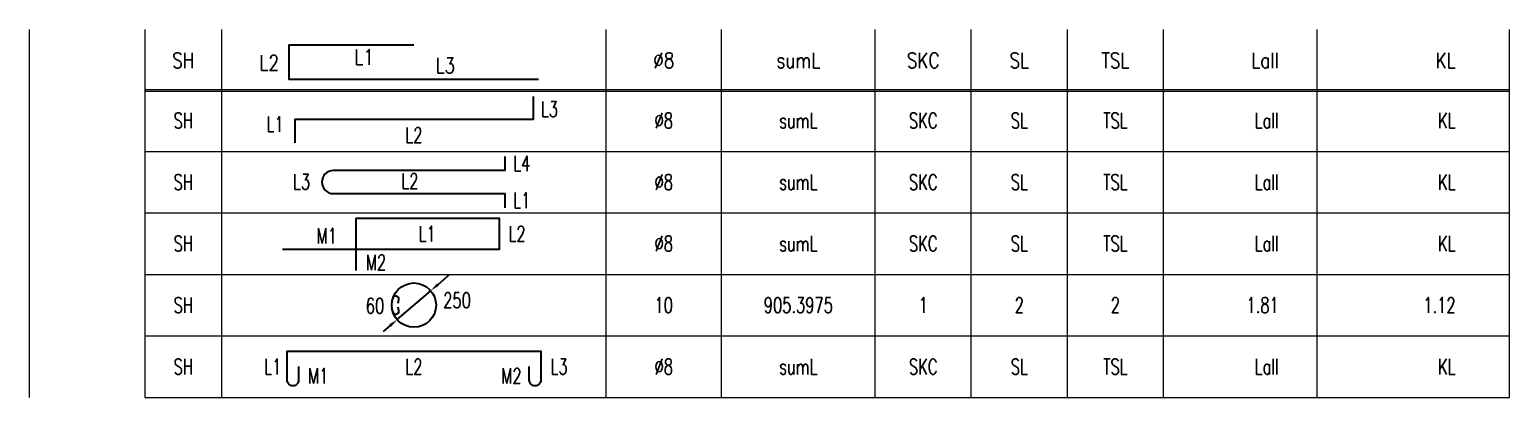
# Model space of a CAD drawing. Header units: millimetres. Extents: x -16234 to 41958, y -634 to 22853.
# Drawn here: x 19616.9 to 19809.4, y 5871 to 5918.8 of the extents above; entities that cross this region are included whole.
import ezdxf
from ezdxf.enums import TextEntityAlignment as Align

# ---------------------------------------------------------------- set-up
doc = ezdxf.new("R2010")
doc.units = ezdxf.units.MM
for name, color, linetype, lineweight in [('DCE_BaoBeTong', 11, 'Continuous', 20), ('Dce_text', 2, 'Continuous', 30), ('DCE_ThepChu', 1, 'Continuous', 35)]:
    doc.layers.add(name, color=color, linetype=linetype, lineweight=lineweight)
doc.styles.add('Dce_Text', font='simplex.shx', dxfattribs={"width": 0.8, "bigfont": 'vtxt.shx'})

# ---------------------------------------------------------------- blocks, each defined once
blk = doc.blocks.new('TK4DV')
at = {"layer": 'DCE_BaoBeTong'}
for p, q in [((0, -8), (0, 0)), ((25, -8), (25, 0)), ((75, -8), (75, 0)), ((90, -8), (90, 0)), ((110, -8), (110, 0)), ((122.5, -8), (122.5, 0)), ((135, -8), (135, 0)), ((147.5, -8), (147.5, 0)), ((167.5, -8), (167.5, 0))]:
    blk.add_line(p, q, dxfattribs=at)
for points in [[(15, -8), (25, -8), (75, -8), (90, -8), (122.5, -8), (135, -8), (147.5, -8), (167.5, -8), (192.5, -8), (192.5, 0)], [(15, 0), (15, -8)]]:
    blk.add_lwpolyline(points, dxfattribs=at)
at = {"layer": 'DCE_ThepChu'}
blk.add_lwpolyline([(66.22, -6.5), (33.78, -6.5), (33.78, -2), (50, -2)], dxfattribs=at)
at = {"layer": 'Dce_text', "color": 2, "style": 'Dce_Text', "width": 0.8, "flags": 4}
for tag, p in [('SH', (20, -4)), ('L2', (31.18, -4.32)), ('L1', (43.53, -3.57)), ('L3', (54.08, -4.67)), ('DK', (82.5, -4)), ('sumL', (100, -4)), ('SKC', (116.25, -4)), ('SL', (128.75, -4))]:
    blk.add_attdef(tag, text='', height=2, dxfattribs=at).set_placement(p, align=Align.MIDDLE_CENTER)
at = {"layer": 'Dce_text', "color": 2, "style": 'Dce_Text', "width": 0.8}
blk.add_attdef('TSL', text='', height=2, dxfattribs=at).set_placement((141.25, -4), align=Align.MIDDLE_CENTER)
at = {"layer": 'Dce_text', "color": 2, "style": 'Dce_Text', "width": 0.8, "flags": 4}
for tag, p in [('Lall', (162.5, -4)), ('KL', (185.5, -4))]:
    blk.add_attdef(tag, text='', height=2, dxfattribs=at).set_placement(p, align=Align.MIDDLE_RIGHT)
blk = doc.blocks.new('TK17')
at = {"layer": 'DCE_BaoBeTong'}
for p, q in [((0, -8), (0, 0)), ((25, -8), (25, 0)), ((75, -8), (75, 0)), ((90, -8), (90, 0)), ((110, -8), (110, 0)), ((122.5, -8), (122.5, 0)), ((135, -8), (135, 0)), ((147.5, -8), (147.5, 0)), ((167.5, -8), (167.5, 0))]:
    blk.add_line(p, q, dxfattribs=at)
blk.add_lwpolyline([(15, -8), (25, -8), (75, -8), (90, -8), (122.5, -8), (135, -8), (147.5, -8), (167.5, -8), (192.5, -8), (192.5, 0), (167.5, 0), (147.5, 0), (135, 0), (122.5, 0), (90, 0), (75, 0), (25, 0), (15, 0), (15, -8)], dxfattribs=at)
at = {"layer": 'DCE_ThepChu'}
blk.add_lwpolyline([(65.5, -0.88), (65.5, -3.88), (34.5, -3.88), (34.5, -6.88)], dxfattribs=at)
at = {"layer": 'Dce_text', "color": 2, "style": 'Dce_Text', "width": 0.7}
blk.add_attdef('L3', text='', height=2, dxfattribs=at).set_placement((66.52, -2.52), align=Align.MIDDLE_LEFT)
at = {"layer": 'Dce_text', "color": 2, "style": 'Dce_Text', "width": 0.7, "flags": 4}
for tag, p in [('SH', (20, -4)), ('DK', (82.5, -4)), ('sumL', (100, -4)), ('SKC', (116.25, -4)), ('SL', (128.75, -4))]:
    blk.add_attdef(tag, text='', height=2, dxfattribs=at).set_placement(p, align=Align.MIDDLE_CENTER)
at = {"layer": 'Dce_text', "color": 2, "style": 'Dce_Text', "width": 0.7}
blk.add_attdef('L1', text='', height=2, dxfattribs=at).set_placement((33.04, -4.48), align=Align.MIDDLE_RIGHT)
for tag, p in [('TSL', (141.25, -4)), ('L2', (50, -5.9))]:
    blk.add_attdef(tag, text='', height=2, dxfattribs=at).set_placement(p, align=Align.MIDDLE_CENTER)
at = {"layer": 'Dce_text', "color": 2, "style": 'Dce_Text', "width": 0.7, "flags": 4}
for tag, p in [('Lall', (162.5, -4)), ('KL', (185.5, -4))]:
    blk.add_attdef(tag, text='', height=2, dxfattribs=at).set_placement(p, align=Align.MIDDLE_RIGHT)
blk = doc.blocks.new('TK21')
at = {"layer": 'DCE_BaoBeTong'}
for p, q in [((0, -8), (0, 0)), ((25, -8), (25, 0)), ((75, -8), (75, 0)), ((90, -8), (90, 0)), ((110, -8), (110, 0)), ((122.5, -8), (122.5, 0)), ((135, -8), (135, 0)), ((147.5, -8), (147.5, 0)), ((167.5, -8), (167.5, 0))]:
    blk.add_line(p, q, dxfattribs=at)
for points in [[(15, -8), (25, -8), (75, -8), (90, -8), (122.5, -8), (135, -8), (147.5, -8), (167.5, -8), (192.5, -8), (192.5, 0)], [(15, 0), (15, -8)]]:
    blk.add_lwpolyline(points, dxfattribs=at)
at = {"layer": 'DCE_ThepChu'}
blk.add_lwpolyline([(61.83, -0.67), (61.83, -2.5), (39.51, -2.5, 1), (39.51, -5.5), (61.83, -5.5), (61.83, -7.33)], format="xyb", dxfattribs=at)
at = {"layer": 'Dce_text', "color": 2, "style": 'Dce_Text', "width": 0.7}
for tag, p in [('L4', (62.93, -1.57)), ('L1', (62.91, -6.37))]:
    blk.add_attdef(tag, text='', height=2, dxfattribs=at).set_placement(p, align=Align.MIDDLE_LEFT)
at = {"layer": 'Dce_text', "color": 2, "style": 'Dce_Text', "width": 0.7, "flags": 4}
for tag, p in [('SH', (20, -4)), ('DK', (82.5, -4)), ('sumL', (100, -4)), ('SKC', (116.25, -4)), ('SL', (128.75, -4))]:
    blk.add_attdef(tag, text='', height=2, dxfattribs=at).set_placement(p, align=Align.MIDDLE_CENTER)
at = {"layer": 'Dce_text', "color": 2, "style": 'Dce_Text', "width": 0.7}
blk.add_attdef('L3', text='', height=2, dxfattribs=at).set_placement((36.49, -3.96), align=Align.MIDDLE_RIGHT)
for tag, p in [('L2', (49.48, -3.88)), ('TSL', (141.25, -4))]:
    blk.add_attdef(tag, text='', height=2, dxfattribs=at).set_placement(p, align=Align.MIDDLE_CENTER)
at = {"layer": 'Dce_text', "color": 2, "style": 'Dce_Text', "width": 0.7, "flags": 4}
for tag, p in [('Lall', (162.5, -4)), ('KL', (185.5, -4))]:
    blk.add_attdef(tag, text='', height=2, dxfattribs=at).set_placement(p, align=Align.MIDDLE_RIGHT)
blk = doc.blocks.new('TK24')
at = {"layer": 'DCE_BaoBeTong'}
for p, q in [((0, -8), (0, 0)), ((25, -8), (25, 0)), ((75, -8), (75, 0)), ((90, -8), (90, 0)), ((110, -8), (110, 0)), ((122.5, -8), (122.5, 0)), ((135, -8), (135, 0)), ((147.5, -8), (147.5, 0)), ((167.5, -8), (167.5, 0))]:
    blk.add_line(p, q, dxfattribs=at)
for points in [[(15, -8), (25, -8), (75, -8), (90, -8), (122.5, -8), (135, -8), (147.5, -8), (167.5, -8), (192.5, -8), (192.5, 0)], [(15, 0), (15, -8)]]:
    blk.add_lwpolyline(points, dxfattribs=at)
at = {"layer": 'DCE_ThepChu'}
blk.add_lwpolyline([(42.5, -7.51), (42.5, -0.67), (61.09, -0.67), (61.09, -4.77), (32.92, -4.77)], dxfattribs=at)
at = {"layer": 'Dce_text', "color": 2, "style": 'Dce_Text', "width": 0.7}
for tag, p in [('L1', (51.73, -2.72)), ('TSL', (141.25, -4))]:
    blk.add_attdef(tag, text='', height=2, dxfattribs=at).set_placement(p, align=Align.MIDDLE_CENTER)
for tag, p in [('L2', (62.3, -2.72)), ('M2', (43.74, -6.46))]:
    blk.add_attdef(tag, text='', height=2, dxfattribs=at).set_placement(p, align=Align.MIDDLE_LEFT)
at = {"layer": 'Dce_text', "color": 2, "style": 'Dce_Text', "width": 0.7, "flags": 4}
for tag, p in [('SH', (20, -4)), ('DK', (82.5, -4)), ('sumL', (100, -4)), ('SKC', (116.25, -4)), ('SL', (128.75, -4))]:
    blk.add_attdef(tag, text='', height=2, dxfattribs=at).set_placement(p, align=Align.MIDDLE_CENTER)
at = {"layer": 'Dce_text', "color": 2, "style": 'Dce_Text', "width": 0.7}
blk.add_attdef('M1', text='', height=2, dxfattribs=at).set_placement((39.98, -2.99), align=Align.MIDDLE_RIGHT)
at = {"layer": 'Dce_text', "color": 2, "style": 'Dce_Text', "width": 0.7, "flags": 4}
for tag, p in [('Lall', (162.5, -4)), ('KL', (185.5, -4))]:
    blk.add_attdef(tag, text='', height=2, dxfattribs=at).set_placement(p, align=Align.MIDDLE_RIGHT)
blk = doc.blocks.new('TK23')
at = {"layer": 'DCE_BaoBeTong'}
for p, q in [((0, -8), (0, 0)), ((25, -8), (25, 0)), ((75, -8), (75, 0)), ((90, -8), (90, 0)), ((110, -8), (110, 0)), ((122.5, -8), (122.5, 0)), ((135, -8), (135, 0)), ((147.5, -8), (147.5, 0)), ((167.5, -8), (167.5, 0))]:
    blk.add_line(p, q, dxfattribs=at)
for points in [[(15, -8), (25, -8), (75, -8), (90, -8), (122.5, -8), (135, -8), (147.5, -8), (167.5, -8), (192.5, -8), (192.5, 0)], [(15, 0), (15, -8)]]:
    blk.add_lwpolyline(points, dxfattribs=at)
at = {"layer": 'Dce_text', "color": 2}
for p, q in [((54.58, -0.07), (53.1, -1.34)), ((47.82, -5.88), (52.18, -2.12)), ((46.9, -6.66), (45.99, -7.44))]:
    blk.add_line(p, q, dxfattribs=at)
for points in [[(52.97, -1.19), (53.23, -1.49), (52.18, -2.12)], [(46.77, -6.51), (47.03, -6.81), (47.82, -5.88)]]:
    blk.add_solid(points, dxfattribs=at)
at = {"layer": 'DCE_ThepChu'}
for points in [[(47.95, -3.74), (48.02, -3.26, 1), (47.25, -3.15)], [(47.25, -4.85, 1), (48.02, -4.74), (47.95, -4.26)]]:
    blk.add_lwpolyline(points, format="xyb", dxfattribs=at)
blk.add_circle((50, -4), 2.88, dxfattribs=at)
at = {"layer": 'Dce_text', "color": 2, "style": 'Dce_Text', "width": 0.7, "flags": 4}
for tag, p in [('SH', (20, -4)), ('DK', (82.5, -4)), ('sumL', (100, -4)), ('SKC', (116.25, -4)), ('SL', (128.75, -4))]:
    blk.add_attdef(tag, text='', height=2, dxfattribs=at).set_placement(p, align=Align.MIDDLE_CENTER)
for tag, p in [('M', (46.13, -4.1)), ('Lall', (162.5, -4)), ('KL', (185.5, -4))]:
    blk.add_attdef(tag, text='', height=2, dxfattribs=at).set_placement(p, align=Align.MIDDLE_RIGHT)
blk.add_attdef('D', text='', height=2, dxfattribs=at).set_placement((53.8, -3.37), align=Align.MIDDLE_LEFT)
at = {"layer": 'Dce_text', "color": 2, "style": 'Dce_Text', "width": 0.7}
blk.add_attdef('TSL', text='', height=2, dxfattribs=at).set_placement((141.25, -4), align=Align.MIDDLE_CENTER)
blk = doc.blocks.new('TK36')
at = {"layer": 'DCE_BaoBeTong'}
for p, q in [((0, -8), (0, 0)), ((25, -8), (25, 0)), ((75, -8), (75, 0)), ((90, -8), (90, 0)), ((110, -8), (110, 0)), ((122.5, -8), (122.5, 0)), ((135, -8), (135, 0)), ((147.5, -8), (147.5, 0)), ((167.5, -8), (167.5, 0))]:
    blk.add_line(p, q, dxfattribs=at)
for points in [[(15, -8), (25, -8), (75, -8), (90, -8), (122.5, -8), (135, -8), (147.5, -8), (167.5, -8), (192.5, -8), (192.5, 0)], [(15, 0), (15, -8)]]:
    blk.add_lwpolyline(points, dxfattribs=at)
at = {"layer": 'DCE_ThepChu'}
blk.add_lwpolyline([(35, -4), (35, -5.75, -0.414214), (34.25, -6.5), (34.25, -6.5, -0.414214), (33.5, -5.75), (33.5, -2), (66.5, -2), (66.5, -5.75, -0.414214), (65.75, -6.5), (65.75, -6.5, -0.414214), (65, -5.75), (65, -4)], format="xyb", dxfattribs=at)
at = {"layer": 'Dce_text', "color": 2, "style": 'Dce_Text', "width": 0.7, "flags": 4}
for tag, p in [('SH', (20, -4)), ('L2', (50, -4)), ('DK', (82.5, -4)), ('sumL', (100, -4)), ('SKC', (116.25, -4)), ('SL', (128.75, -4))]:
    blk.add_attdef(tag, text='', height=2, dxfattribs=at).set_placement(p, align=Align.MIDDLE_CENTER)
for tag, p in [('L1', (32.74, -4)), ('Lall', (162.5, -4)), ('KL', (185.5, -4)), ('M2', (64, -5.22))]:
    blk.add_attdef(tag, text='', height=2, dxfattribs=at).set_placement(p, align=Align.MIDDLE_RIGHT)
for tag, p in [('L3', (67.77, -4)), ('M1', (36.23, -5.22))]:
    blk.add_attdef(tag, text='', height=2, dxfattribs=at).set_placement(p, align=Align.MIDDLE_LEFT)
at = {"layer": 'Dce_text', "color": 2, "style": 'Dce_Text', "width": 0.7}
blk.add_attdef('TSL', text='', height=2, dxfattribs=at).set_placement((141.25, -4), align=Align.MIDDLE_CENTER)
blk = doc.blocks.new('Block_ALL')
ref = blk.add_blockref('TK4DV', (19616.95, 5918.79))
ref.add_attrib('SH', 'SH', dxfattribs={"layer": 'Dce_text', "color": 2, "height": 2, "style": 'Dce_Text', "width": 0.8}).set_placement((19636.95, 5914.79), align=Align.MIDDLE_CENTER)
ref.add_attrib('L2', 'L2', dxfattribs={"layer": 'Dce_text', "color": 2, "height": 2, "style": 'Dce_Text', "width": 0.8}).set_placement((19648.13, 5914.47), align=Align.MIDDLE_CENTER)
ref.add_attrib('L1', 'L1', dxfattribs={"layer": 'Dce_text', "color": 2, "height": 2, "style": 'Dce_Text', "width": 0.8}).set_placement((19660.48, 5915.22), align=Align.MIDDLE_CENTER)
ref.add_attrib('L3', 'L3', dxfattribs={"layer": 'Dce_text', "color": 2, "height": 2, "style": 'Dce_Text', "width": 0.8}).set_placement((19671.03, 5914.12), align=Align.MIDDLE_CENTER)
ref.add_attrib('DK', 'Ø8', dxfattribs={"layer": 'Dce_text', "color": 2, "height": 2, "style": 'Dce_Text', "width": 0.8}).set_placement((19699.45, 5914.79), align=Align.MIDDLE_CENTER)
ref.add_attrib('sumL', 'sumL', dxfattribs={"layer": 'Dce_text', "color": 2, "height": 2, "style": 'Dce_Text', "width": 0.8}).set_placement((19716.95, 5914.79), align=Align.MIDDLE_CENTER)
ref.add_attrib('SL', 'SL', dxfattribs={"layer": 'Dce_text', "color": 2, "height": 2, "style": 'Dce_Text', "width": 0.8}).set_placement((19745.7, 5914.79), align=Align.MIDDLE_CENTER)
ref.add_attrib('SKC', 'SKC', dxfattribs={"layer": 'Dce_text', "color": 2, "height": 2, "style": 'Dce_Text', "width": 0.8}).set_placement((19733.2, 5914.79), align=Align.MIDDLE_CENTER)
ref.add_attrib('Lall', 'Lall', dxfattribs={"layer": 'Dce_text', "color": 2, "height": 2, "style": 'Dce_Text', "width": 0.8}).set_placement((19779.45, 5914.79), align=Align.MIDDLE_RIGHT)
ref.add_attrib('KL', 'KL', dxfattribs={"layer": 'Dce_text', "color": 2, "height": 2, "style": 'Dce_Text', "width": 0.8}).set_placement((19802.45, 5914.79), align=Align.MIDDLE_RIGHT)
ref.add_attrib('TSL', 'TSL', dxfattribs={"layer": 'Dce_text', "color": 2, "height": 2, "style": 'Dce_Text', "width": 0.8}).set_placement((19758.2, 5914.79), align=Align.MIDDLE_CENTER)
ref = blk.add_blockref('TK17', (19616.95, 5910.96))
ref.add_attrib('L3', 'L3', dxfattribs={"layer": 'Dce_text', "color": 2, "height": 2, "style": 'Dce_Text', "width": 0.7}).set_placement((19683.47, 5908.44), align=Align.MIDDLE_LEFT)
ref.add_attrib('L2', 'L2', dxfattribs={"layer": 'Dce_text', "color": 2, "height": 2, "style": 'Dce_Text', "width": 0.7}).set_placement((19666.95, 5905.06), align=Align.MIDDLE_CENTER)
ref.add_attrib('L1', 'L1', dxfattribs={"layer": 'Dce_text', "color": 2, "height": 2, "style": 'Dce_Text', "width": 0.7}).set_placement((19649.99, 5906.49), align=Align.MIDDLE_RIGHT)
ref.add_attrib('KL', 'KL', dxfattribs={"layer": 'Dce_text', "color": 2, "height": 2, "style": 'Dce_Text', "width": 0.7}).set_placement((19802.45, 5906.96), align=Align.MIDDLE_RIGHT)
ref.add_attrib('Lall', 'Lall', dxfattribs={"layer": 'Dce_text', "color": 2, "height": 2, "style": 'Dce_Text', "width": 0.7}).set_placement((19779.45, 5906.96), align=Align.MIDDLE_RIGHT)
ref.add_attrib('SKC', 'SKC', dxfattribs={"layer": 'Dce_text', "color": 2, "height": 2, "style": 'Dce_Text', "width": 0.7}).set_placement((19733.2, 5906.96), align=Align.MIDDLE_CENTER)
ref.add_attrib('SL', 'SL', dxfattribs={"layer": 'Dce_text', "color": 2, "height": 2, "style": 'Dce_Text', "width": 0.7}).set_placement((19745.7, 5906.96), align=Align.MIDDLE_CENTER)
ref.add_attrib('sumL', 'sumL', dxfattribs={"layer": 'Dce_text', "color": 2, "height": 2, "style": 'Dce_Text', "width": 0.7}).set_placement((19716.95, 5906.96), align=Align.MIDDLE_CENTER)
ref.add_attrib('DK', 'Ø8', dxfattribs={"layer": 'Dce_text', "color": 2, "height": 2, "style": 'Dce_Text', "width": 0.7}).set_placement((19699.45, 5906.96), align=Align.MIDDLE_CENTER)
ref.add_attrib('SH', 'SH', dxfattribs={"layer": 'Dce_text', "color": 2, "height": 2, "style": 'Dce_Text', "width": 0.7}).set_placement((19636.95, 5906.96), align=Align.MIDDLE_CENTER)
ref.add_attrib('TSL', 'TSL', dxfattribs={"layer": 'Dce_text', "color": 2, "height": 2, "style": 'Dce_Text', "width": 0.7}).set_placement((19758.2, 5906.96), align=Align.MIDDLE_CENTER)
ref = blk.add_blockref('TK21', (19616.95, 5902.96))
ref.add_attrib('TSL', 'TSL', dxfattribs={"layer": 'Dce_text', "color": 2, "height": 2, "style": 'Dce_Text', "width": 0.7}).set_placement((19758.2, 5898.96), align=Align.MIDDLE_CENTER)
ref.add_attrib('SH', 'SH', dxfattribs={"layer": 'Dce_text', "color": 2, "height": 2, "style": 'Dce_Text', "width": 0.7}).set_placement((19636.95, 5898.96), align=Align.MIDDLE_CENTER)
ref.add_attrib('DK', 'Ø8', dxfattribs={"layer": 'Dce_text', "color": 2, "height": 2, "style": 'Dce_Text', "width": 0.7}).set_placement((19699.45, 5898.96), align=Align.MIDDLE_CENTER)
ref.add_attrib('sumL', 'sumL', dxfattribs={"layer": 'Dce_text', "color": 2, "height": 2, "style": 'Dce_Text', "width": 0.7}).set_placement((19716.95, 5898.96), align=Align.MIDDLE_CENTER)
ref.add_attrib('SL', 'SL', dxfattribs={"layer": 'Dce_text', "color": 2, "height": 2, "style": 'Dce_Text', "width": 0.7}).set_placement((19745.7, 5898.96), align=Align.MIDDLE_CENTER)
ref.add_attrib('SKC', 'SKC', dxfattribs={"layer": 'Dce_text', "color": 2, "height": 2, "style": 'Dce_Text', "width": 0.7}).set_placement((19733.2, 5898.96), align=Align.MIDDLE_CENTER)
ref.add_attrib('Lall', 'Lall', dxfattribs={"layer": 'Dce_text', "color": 2, "height": 2, "style": 'Dce_Text', "width": 0.7}).set_placement((19779.45, 5898.96), align=Align.MIDDLE_RIGHT)
ref.add_attrib('KL', 'KL', dxfattribs={"layer": 'Dce_text', "color": 2, "height": 2, "style": 'Dce_Text', "width": 0.7}).set_placement((19802.45, 5898.96), align=Align.MIDDLE_RIGHT)
ref.add_attrib('L1', 'L1', dxfattribs={"layer": 'Dce_text', "color": 2, "height": 2, "style": 'Dce_Text', "width": 0.7}).set_placement((19679.86, 5896.59), align=Align.MIDDLE_LEFT)
ref.add_attrib('L2', 'L2', dxfattribs={"layer": 'Dce_text', "color": 2, "height": 2, "style": 'Dce_Text', "width": 0.7}).set_placement((19666.43, 5899.08), align=Align.MIDDLE_CENTER)
ref.add_attrib('L3', 'L3', dxfattribs={"layer": 'Dce_text', "color": 2, "height": 2, "style": 'Dce_Text', "width": 0.7}).set_placement((19653.44, 5899.01), align=Align.MIDDLE_RIGHT)
ref.add_attrib('L4', 'L4', dxfattribs={"layer": 'Dce_text', "color": 2, "height": 2, "style": 'Dce_Text', "width": 0.7}).set_placement((19679.88, 5901.39), align=Align.MIDDLE_LEFT)
ref = blk.add_blockref('TK24', (19616.95, 5894.96))
ref.add_attrib('M2', 'M2', dxfattribs={"layer": 'Dce_text', "color": 2, "height": 2, "style": 'Dce_Text', "width": 0.7}).set_placement((19660.69, 5888.5), align=Align.MIDDLE_LEFT)
ref.add_attrib('TSL', 'TSL', dxfattribs={"layer": 'Dce_text', "color": 2, "height": 2, "style": 'Dce_Text', "width": 0.7}).set_placement((19758.2, 5890.96), align=Align.MIDDLE_CENTER)
ref.add_attrib('KL', 'KL', dxfattribs={"layer": 'Dce_text', "color": 2, "height": 2, "style": 'Dce_Text', "width": 0.7}).set_placement((19802.45, 5890.96), align=Align.MIDDLE_RIGHT)
ref.add_attrib('Lall', 'Lall', dxfattribs={"layer": 'Dce_text', "color": 2, "height": 2, "style": 'Dce_Text', "width": 0.7}).set_placement((19779.45, 5890.96), align=Align.MIDDLE_RIGHT)
ref.add_attrib('SKC', 'SKC', dxfattribs={"layer": 'Dce_text', "color": 2, "height": 2, "style": 'Dce_Text', "width": 0.7}).set_placement((19733.2, 5890.96), align=Align.MIDDLE_CENTER)
ref.add_attrib('SL', 'SL', dxfattribs={"layer": 'Dce_text', "color": 2, "height": 2, "style": 'Dce_Text', "width": 0.7}).set_placement((19745.7, 5890.96), align=Align.MIDDLE_CENTER)
ref.add_attrib('sumL', 'sumL', dxfattribs={"layer": 'Dce_text', "color": 2, "height": 2, "style": 'Dce_Text', "width": 0.7}).set_placement((19716.95, 5890.96), align=Align.MIDDLE_CENTER)
ref.add_attrib('DK', 'Ø8', dxfattribs={"layer": 'Dce_text', "color": 2, "height": 2, "style": 'Dce_Text', "width": 0.7}).set_placement((19699.45, 5890.96), align=Align.MIDDLE_CENTER)
ref.add_attrib('SH', 'SH', dxfattribs={"layer": 'Dce_text', "color": 2, "height": 2, "style": 'Dce_Text', "width": 0.7}).set_placement((19636.95, 5890.96), align=Align.MIDDLE_CENTER)
ref.add_attrib('M1', 'M1', dxfattribs={"layer": 'Dce_text', "color": 2, "height": 2, "style": 'Dce_Text', "width": 0.7}).set_placement((19656.93, 5891.97), align=Align.MIDDLE_RIGHT)
ref.add_attrib('L1', 'L1', dxfattribs={"layer": 'Dce_text', "color": 2, "height": 2, "style": 'Dce_Text', "width": 0.7}).set_placement((19668.68, 5892.24), align=Align.MIDDLE_CENTER)
ref.add_attrib('L2', 'L2', dxfattribs={"layer": 'Dce_text', "color": 2, "height": 2, "style": 'Dce_Text', "width": 0.7}).set_placement((19679.25, 5892.24), align=Align.MIDDLE_LEFT)
ref = blk.add_blockref('TK36', (19616.95, 5878.96))
ref.add_attrib('M2', 'M2', dxfattribs={"layer": 'Dce_text', "color": 2, "height": 2, "style": 'Dce_Text', "width": 0.7}).set_placement((19680.95, 5873.75), align=Align.MIDDLE_RIGHT)
ref.add_attrib('M1', 'M1', dxfattribs={"layer": 'Dce_text', "color": 2, "height": 2, "style": 'Dce_Text', "width": 0.7}).set_placement((19653.18, 5873.75), align=Align.MIDDLE_LEFT)
ref.add_attrib('TSL', 'TSL', dxfattribs={"layer": 'Dce_text', "color": 2, "height": 2, "style": 'Dce_Text', "width": 0.7}).set_placement((19758.2, 5874.96), align=Align.MIDDLE_CENTER)
ref.add_attrib('KL', 'KL', dxfattribs={"layer": 'Dce_text', "color": 2, "height": 2, "style": 'Dce_Text', "width": 0.7}).set_placement((19802.45, 5874.96), align=Align.MIDDLE_RIGHT)
ref.add_attrib('Lall', 'Lall', dxfattribs={"layer": 'Dce_text', "color": 2, "height": 2, "style": 'Dce_Text', "width": 0.7}).set_placement((19779.45, 5874.96), align=Align.MIDDLE_RIGHT)
ref.add_attrib('SKC', 'SKC', dxfattribs={"layer": 'Dce_text', "color": 2, "height": 2, "style": 'Dce_Text', "width": 0.7}).set_placement((19733.2, 5874.96), align=Align.MIDDLE_CENTER)
ref.add_attrib('SL', 'SL', dxfattribs={"layer": 'Dce_text', "color": 2, "height": 2, "style": 'Dce_Text', "width": 0.7}).set_placement((19745.7, 5874.96), align=Align.MIDDLE_CENTER)
ref.add_attrib('sumL', 'sumL', dxfattribs={"layer": 'Dce_text', "color": 2, "height": 2, "style": 'Dce_Text', "width": 0.7}).set_placement((19716.95, 5874.96), align=Align.MIDDLE_CENTER)
ref.add_attrib('DK', 'Ø8', dxfattribs={"layer": 'Dce_text', "color": 2, "height": 2, "style": 'Dce_Text', "width": 0.7}).set_placement((19699.45, 5874.96), align=Align.MIDDLE_CENTER)
ref.add_attrib('L3', 'L3', dxfattribs={"layer": 'Dce_text', "color": 2, "height": 2, "style": 'Dce_Text', "width": 0.7}).set_placement((19684.72, 5874.96), align=Align.MIDDLE_LEFT)
ref.add_attrib('L1', 'L1', dxfattribs={"layer": 'Dce_text', "color": 2, "height": 2, "style": 'Dce_Text', "width": 0.7}).set_placement((19649.69, 5874.96), align=Align.MIDDLE_RIGHT)
ref.add_attrib('L2', 'L2', dxfattribs={"layer": 'Dce_text', "color": 2, "height": 2, "style": 'Dce_Text', "width": 0.7}).set_placement((19666.95, 5874.96), align=Align.MIDDLE_CENTER)
ref.add_attrib('SH', 'SH', dxfattribs={"layer": 'Dce_text', "color": 2, "height": 2, "style": 'Dce_Text', "width": 0.7}).set_placement((19636.95, 5874.96), align=Align.MIDDLE_CENTER)
at = {"layer": 'DCE_BaoBeTong'}
ref = blk.add_blockref('TK23', (19616.95, 5886.96), dxfattribs=at)
ref.add_attrib('SH', 'SH', dxfattribs={"layer": 'Dce_text', "color": 2, "height": 2, "style": 'Dce_Text', "width": 0.7}).set_placement((19636.95, 5882.96), align=Align.MIDDLE_CENTER)
ref.add_attrib('M', '60', dxfattribs={"layer": 'Dce_text', "color": 2, "height": 2, "style": 'Dce_Text', "width": 0.7}).set_placement((19663.08, 5882.87), align=Align.MIDDLE_RIGHT)
ref.add_attrib('D', '250', dxfattribs={"layer": 'Dce_text', "color": 2, "height": 2, "style": 'Dce_Text', "width": 0.7}).set_placement((19670.75, 5883.59), align=Align.MIDDLE_LEFT)
ref.add_attrib('DK', '10', dxfattribs={"layer": 'Dce_text', "color": 2, "height": 2, "style": 'Dce_Text', "width": 0.7}).set_placement((19699.45, 5882.96), align=Align.MIDDLE_CENTER)
ref.add_attrib('sumL', '905.3975', dxfattribs={"layer": 'Dce_text', "color": 2, "height": 2, "style": 'Dce_Text', "width": 0.7}).set_placement((19716.95, 5882.96), align=Align.MIDDLE_CENTER)
ref.add_attrib('SL', '2', dxfattribs={"layer": 'Dce_text', "color": 2, "height": 2, "style": 'Dce_Text', "width": 0.7}).set_placement((19745.7, 5882.96), align=Align.MIDDLE_CENTER)
ref.add_attrib('SKC', '1', dxfattribs={"layer": 'Dce_text', "color": 2, "height": 2, "style": 'Dce_Text', "width": 0.7}).set_placement((19733.2, 5882.96), align=Align.MIDDLE_CENTER)
ref.add_attrib('Lall', '1.81', dxfattribs={"layer": 'Dce_text', "color": 2, "height": 2, "style": 'Dce_Text', "width": 0.7}).set_placement((19779.45, 5882.96), align=Align.MIDDLE_RIGHT)
ref.add_attrib('KL', '1.12', dxfattribs={"layer": 'Dce_text', "color": 2, "height": 2, "style": 'Dce_Text', "width": 0.7}).set_placement((19802.45, 5882.96), align=Align.MIDDLE_RIGHT)
ref.add_attrib('TSL', '2', dxfattribs={"layer": 'Dce_text', "color": 2, "height": 2, "style": 'Dce_Text', "width": 0.7}).set_placement((19758.2, 5882.96), align=Align.MIDDLE_CENTER)

msp = doc.modelspace()

# ---------------------------------------------------------------- block references
msp.add_blockref('Block_ALL', (0, 0))

doc.saveas('drawing.dxf')
